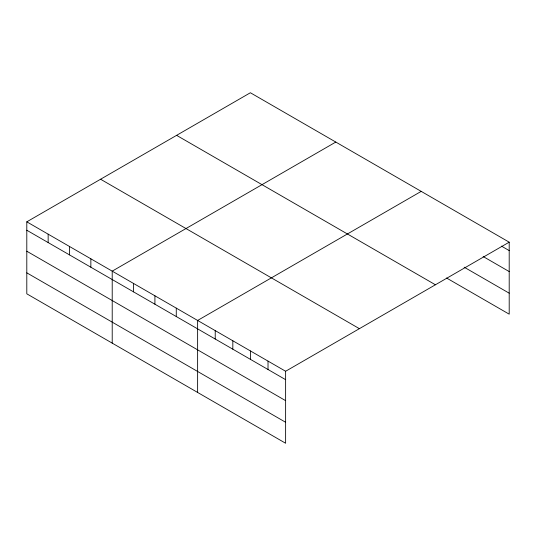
<?xml version="1.0" encoding="UTF-8"?>
<svg xmlns="http://www.w3.org/2000/svg" width="536" height="536" viewBox="0 0 536 536"><rect width="100%" height="100%" fill="white"/><g stroke="black" fill="none" stroke-linecap="round" stroke-linejoin="round"><path stroke-width="0.8" d="M26.8 221.83L285.621 371.26L285.621 443.252L26.8 293.822L26.8 221.83L250.379 92.748L509.2 242.178L509.2 314.17L446.542 277.996M335.791 142.06L112.212 271.142L112.212 343.134M421.202 191.372L197.623 320.454L197.623 392.446M285.621 371.26L509.2 242.178M501.455 246.118L509.2 250.593M483.15 256.53L509.2 271.571M464.143 267.176L509.2 293.185M176.599 135.347L435.42 284.777M100.58 179.238L359.401 328.669M26.8 230.239L285.621 379.669M26.8 251.223L285.621 400.653M26.8 272.837L285.621 422.268M268.02 361.103L268.02 369.512M250.426 350.939L250.426 359.348M232.825 340.775L232.825 349.191M215.224 330.618L215.224 339.027M176.27 308.126L176.27 316.535M154.917 295.798L154.917 304.207M133.565 283.47L133.565 291.879M90.859 258.814L90.859 267.223M69.506 246.486L69.506 254.895M48.153 234.158L48.153 242.567"/></g></svg>
